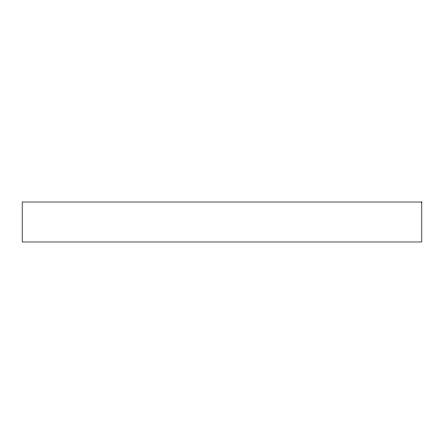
<?xml version="1.0" encoding="UTF-8"?>
<svg xmlns="http://www.w3.org/2000/svg" width="444" height="444" viewBox="0 0 444 444"><rect width="100%" height="100%" fill="white"/><g stroke="black" fill="none" stroke-linecap="round" stroke-linejoin="round"><path stroke-width="0.67" d="M421.8 202.02L22.2 202.02L22.2 241.98L421.8 241.98L421.8 202.02"/></g></svg>
